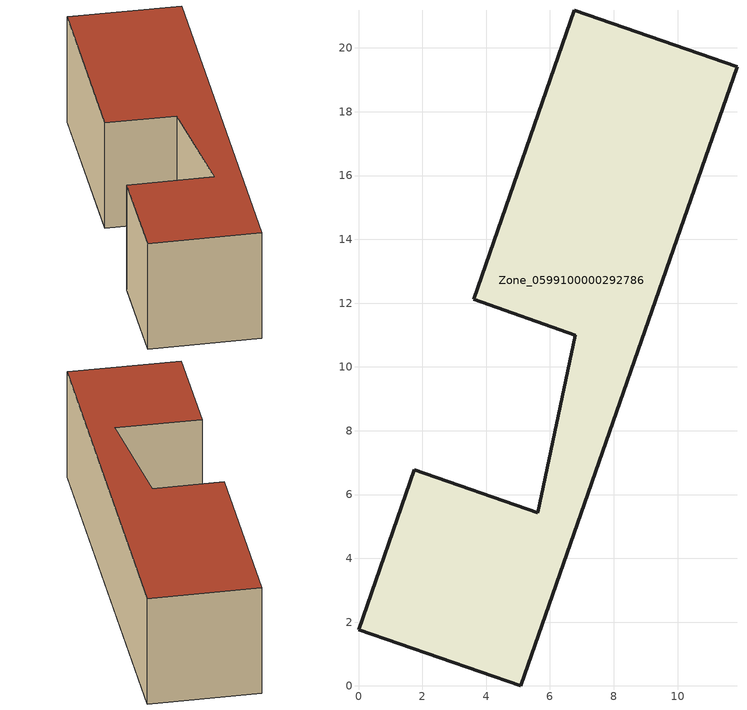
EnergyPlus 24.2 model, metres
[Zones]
Zone_0599100000292786
 floor ground (C_G): 6.8,11 3.61,12.12 6.76,21.19 11.87,19.41 5.08,0 0,1.77 1.75,6.78 5.62,5.43 z0
 wall outside (C_F): 11.87,19.41 6.76,21.19 3.61,12.12 6.8,11 5.62,5.43 1.75,6.78 0,1.77 5.08,0 11.87,19.41 z0:5.68
 roof outside (C_R): 0,1.77 5.08,0 11.87,19.41 6.76,21.19 3.61,12.12 6.8,11 5.62,5.43 1.75,6.78 z5.68
[BUILDING]
Pand.0599100000292786: North Axis=0; Terrain=City; Loads Convergence Tolerance Value=0.04; Temperature Convergence Tolerance Value=0.4; Solar Distribution=FullExterior; Maximum Number of Warmup Days=25; Minimum Number of Warmup Days=1
[Site:Location]
Rotterdam.The.Hague.AP_ZH_NLD Design_Conditions: Latitude=51.96; Longitude=4.45; Time Zone=1; Elevation=-4.5
[SITE:GROUNDTEMPERATURE:BUILDINGSURFACE]
18, 18, 18, 18, 18, 18, 18, 18, 18, 18, 18, 18
[MATERIAL] Thermal Absorptance=0.9; Solar Absorptance=0.7; Visible Absorptance=0.7
Name | Roughness | Thickness | Conductivity | Density | Specific Heat
G.TI.1992-2005 | MediumSmooth | 0.15 | 0.06 | 540 | 1210
F.TI.1992-2005 | Rough | 0.3 | 0.12 | 1920 | 840
R.TI.1992-2005 | MediumRough | 0.2 | 0.08 | 1500 | 1000
[CONSTRUCTION]
C_G: G.TI.1992-2005
C_F: F.TI.1992-2005
C_R: R.TI.1992-2005
[ZONE]
Zone_0599100000292786: Type=1; Multiplier=1; Ceiling Height=Autocalculate; Volume=Autocalculate; Floor Area=autocalculate; Part of Total Floor Area=Yes
[ZONEINFILTRATION:DESIGNFLOWRATE]
Infil_Zone_0599100000292786: Zone or ZoneList or Space or SpaceList=Zone_0599100000292786; Schedule=AlwaysOn; Design Flow Rate Calculation Method=Flow/Area; Flow Rate per Floor Area=0.0015; Constant Term Coefficient=1; Temperature Term Coefficient=0; Velocity Term Coefficient=0; Velocity Squared Term Coefficient=0
[HVACTEMPLATE:ZONE:IDEALLOADSAIRSYSTEM]
Zone_0599100000292786: Maximum Heating Supply Air Temperature=50; Minimum Cooling Supply Air Temperature=13; Maximum Heating Supply Air Humidity Ratio=0.0156; Minimum Cooling Supply Air Humidity Ratio=0.0077; Heating Limit=NoLimit; Cooling Limit=NoLimit; Dehumidification Control Type=ConstantSensibleHeatRatio; Cooling Sensible Heat Ratio=0.7; Dehumidification Setpoint=60; Humidification Control Type=None; Humidification Setpoint=30; Outdoor Air Method=None; Outdoor Air Flow Rate per Person=0.00944; Outdoor Air Flow Rate per Zone Floor Area=0; Outdoor Air Flow Rate per Zone=0; Demand Controlled Ventilation Type=None; Outdoor Air Economizer Type=NoEconomizer; Heat Recovery Type=None; Sensible Heat Recovery Effectiveness=0.7; Latent Heat Recovery Effectiveness=0.65
[ZONECONTROL:THERMOSTAT]
ThermostatControl_Zone_0599100000292786: Zone or ZoneList=Zone_0599100000292786; Control Type Schedule=DualSetpointControlType; Control 1=Thermostat_Zone_0599100000292786; Temperature Difference Between Cutout And Setpoint=0
[THERMOSTATSETPOINT:DUALSETPOINT]
Thermostat_Zone_0599100000292786: Heating Setpoint Temperature Schedule=HeatingSetpoint_Zone_0599100000292786; Cooling Setpoint Temperature Schedule=CoolingSetpoint_Zone_0599100000292786
[SCHEDULE:COMPACT]
HeatingSetpoint_Zone_0599100000292786: Through: 12/31, For: AllDays, Until: 24:00, 21
CoolingSetpoint_Zone_0599100000292786: Through: 12/31, For: AllDays, Until: 24:00, 24
DualSetpointControlType: Through: 12/31, For: AllDays, Until: 24:00, 4
AlwaysOn: Through: 12/31, For: AllDays, Until: 24:00, 1
